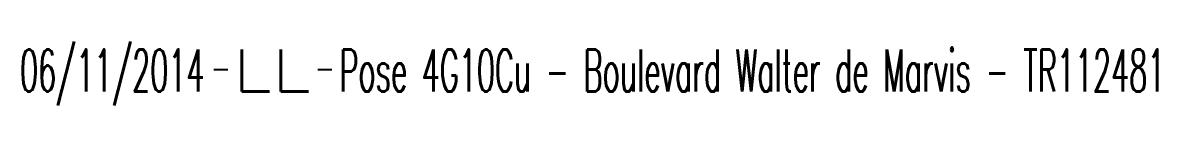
# Model space of a CAD drawing. Header units: millimetres. Extents: x 80999 to 81981, y 144000 to 144990.
# Drawn here: x 81940.75 to 81981.06, y 144237.71 to 144240 of the extents above; entities that cross this region are included whole.
import ezdxf
from ezdxf.enums import TextEntityAlignment as Align

# ---------------------------------------------------------------- set-up
doc = ezdxf.new("R2010")
doc.units = ezdxf.units.MM
doc.layers.get('0').update_dxf_attribs({"linetype": 'CONTINUOUS'})
doc.layers.add('E_100', color=3, linetype='CONTINUOUS')
doc.styles.get("Standard").update_dxf_attribs({"font": 'romans.shx', "width": 0.85})

# ---------------------------------------------------------------- blocks, each defined once
blk = doc.blocks.new('GIS_MODF')
at = {"color": 0, "linetype": 'Continuous', "flags": 128}
for points in [[(-2.176, -0.014), (-1.676, -0.014)], [(1.519, -0.014), (2.019, -0.014)]]:
    blk.add_lwpolyline(points, dxfattribs=at)
at = {"color": 0, "linetype": 'Continuous', "width": 0.5}
blk.add_attdef('DATE', text='', height=1.5, dxfattribs=at).set_placement((-2.502, -0.798), align=Align.RIGHT)
at = {"color": 0, "linetype": 'Continuous', "width": 1.771291}
blk.add_attdef('USER', text='', height=1.5, dxfattribs=at).set_placement((-1.507, -0.798), (1.276, -0.798), align=Align.FIT)
at = {"color": 0, "linetype": 'Continuous', "width": 0.5}
blk.add_attdef('DESC', (2.289, -0.798), '', height=1.5, dxfattribs=at)

msp = doc.modelspace()

# ---------------------------------------------------------------- block references
at = {"layer": 'E_100', "linetype": 'Continuous'}
ref = msp.add_blockref('GIS_MODF', (81949.716, 144239.01), dxfattribs=at)
ref.add_attrib('DATE', '06/11/2014', dxfattribs={"layer": '0', "color": 0, "linetype": 'Continuous', "height": 1.5, "width": 0.5}).set_placement((81947.214, 144238.211), align=Align.RIGHT)
ref.add_attrib('USER', 'LL', dxfattribs={"layer": '0', "color": 0, "linetype": 'Continuous', "height": 1.5, "width": 1.180861}).set_placement((81948.209, 144238.211), (81950.993, 144238.211), align=Align.FIT)
ref.add_attrib('DESC', 'Pose 4G10Cu - Boulevard Walter de Marvis - TR112481', (81952.005, 144238.211), dxfattribs={"layer": '0', "color": 0, "linetype": 'Continuous', "height": 1.5, "width": 0.5})

doc.saveas('drawing.dxf')
